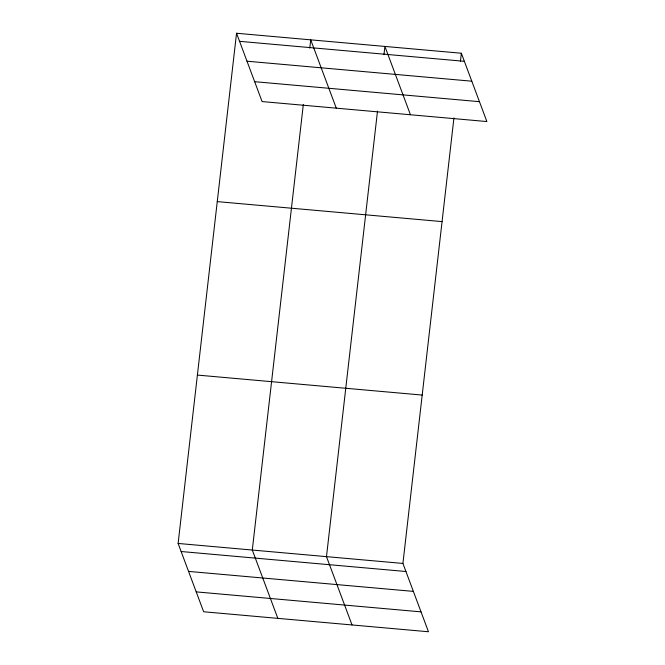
<?xml version="1.0" encoding="UTF-8"?>
<svg xmlns="http://www.w3.org/2000/svg" width="665" height="665" viewBox="0 0 665 665"><rect width="100%" height="100%" fill="white"/><g stroke="black" fill="none" stroke-linecap="round" stroke-linejoin="round"><path stroke-width="1" d="M453.937 117.913L402.915 563.43L428.46 631.75L203.648 611.767L178.112 543.446L236.541 33.25L461.352 53.233L486.888 121.554L262.085 101.57L236.541 33.25M303.323 104.521L252.293 550.038L277.837 618.359M309.782 48.055L310.73 39.842L336.274 108.162M377.504 111.122L326.482 556.638L352.026 624.95M383.971 54.655L384.91 46.442L410.455 114.762M460.404 61.446L461.352 53.233M239.558 41.33L464.37 61.313M246.989 61.205L471.801 81.197M254.653 81.687L479.457 101.678M217.256 201.611L442.067 221.603M197.389 375.077L422.2 395.068M178.112 543.446L402.915 563.43M181.129 551.518L405.933 571.509M188.561 571.401L413.372 591.385M196.217 591.883L421.028 611.867"/></g></svg>
